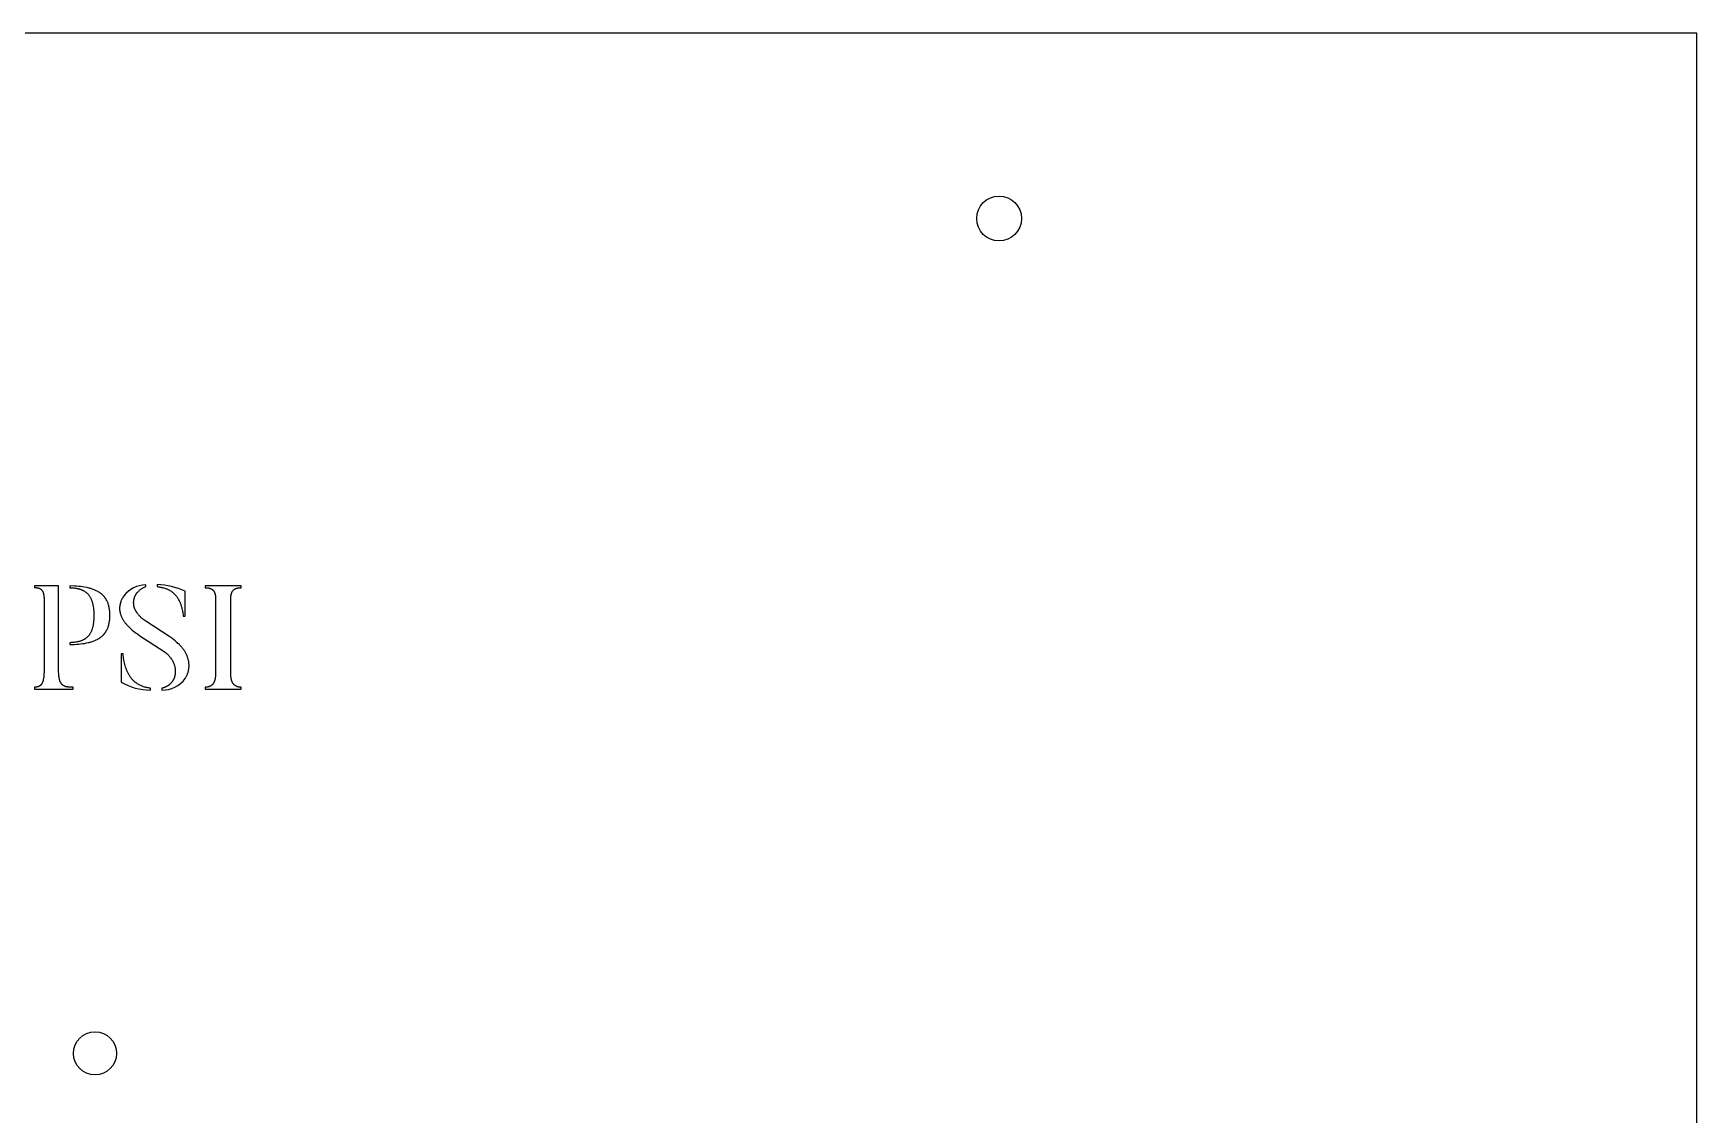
# Model space of a CAD drawing. Header units: millimetres. Extents: x 3735 to 5333, y 3252 to 4770.
# Drawn here: x 5139.9 to 5333.1, y 3611.3 to 3736.8 of the extents above; entities that cross this region are included whole.
import ezdxf

# ---------------------------------------------------------------- set-up
doc = ezdxf.new("R2010")
doc.units = ezdxf.units.MM
doc.layers.add('ext', color=18, linetype='Continuous', true_color=0x000000)
doc.layers.add('MASHARAB', color=6, linetype='Continuous', true_color=0xff00ff)

msp = doc.modelspace()

# ---------------------------------------------------------------- linework, layer by layer
at = {"layer": 'ext'}
msp.add_lwpolyline([(5333.06, 3736.8), (4465.06, 3736.8), (4465.06, 3251.8), (5333.06, 3251.8)], close=True, dxfattribs=at)
at = {"layer": 'MASHARAB'}
for points in [[(5142.85, 3663), (5142.85, 3672.66), (5140.07, 3672.66), (5140.07, 3672.46), (5140.15, 3672.46), (5140.19, 3672.46), (5140.23, 3672.46), (5140.26, 3672.45), (5140.3, 3672.45), (5140.33, 3672.44), (5140.37, 3672.44), (5140.4, 3672.43), (5140.43, 3672.43), (5140.47, 3672.42), (5140.5, 3672.41), (5140.53, 3672.4), (5140.55, 3672.4), (5140.58, 3672.39), (5140.61, 3672.38), (5140.64, 3672.36), (5140.65, 3672.36), (5140.66, 3672.35), (5140.68, 3672.35), (5140.69, 3672.34), (5140.7, 3672.33), (5140.71, 3672.33), (5140.72, 3672.32), (5140.74, 3672.31), (5140.75, 3672.3), (5140.76, 3672.3), (5140.77, 3672.29), (5140.78, 3672.28), (5140.79, 3672.27), (5140.8, 3672.26), (5140.81, 3672.25), (5140.82, 3672.25), (5140.83, 3672.24), (5140.84, 3672.23), (5140.85, 3672.22), (5140.86, 3672.21), (5140.87, 3672.2), (5140.88, 3672.19), (5140.89, 3672.18), (5140.9, 3672.17), (5140.91, 3672.16), (5140.92, 3672.15), (5140.93, 3672.13), (5140.93, 3672.12), (5140.94, 3672.11), (5140.95, 3672.1), (5140.97, 3672.08), (5140.98, 3672.05), (5141, 3672.03), (5141.01, 3672), (5141.02, 3671.97), (5141.03, 3671.94), (5141.05, 3671.91), (5141.06, 3671.88), (5141.07, 3671.85), (5141.08, 3671.82), (5141.09, 3671.79), (5141.1, 3671.75), (5141.11, 3671.72), (5141.11, 3671.68), (5141.12, 3671.64), (5141.13, 3671.6), (5141.14, 3671.53), (5141.15, 3671.44), (5141.16, 3671.36), (5141.17, 3671.26), (5141.17, 3671.17), (5141.18, 3671.07), (5141.18, 3670.86), (5141.18, 3662.97), (5141.18, 3662.68), (5141.16, 3662.41), (5141.16, 3662.29), (5141.15, 3662.17), (5141.13, 3662.06), (5141.12, 3661.96), (5141.1, 3661.86), (5141.08, 3661.77), (5141.07, 3661.72), (5141.06, 3661.68), (5141.05, 3661.64), (5141.04, 3661.6), (5141.03, 3661.56), (5141.01, 3661.52), (5141, 3661.48), (5140.99, 3661.45), (5140.97, 3661.41), (5140.96, 3661.38), (5140.94, 3661.35), (5140.92, 3661.32), (5140.91, 3661.29), (5140.89, 3661.26), (5140.88, 3661.25), (5140.87, 3661.23), (5140.86, 3661.22), (5140.85, 3661.21), (5140.84, 3661.2), (5140.83, 3661.18), (5140.82, 3661.17), (5140.81, 3661.16), (5140.8, 3661.15), (5140.79, 3661.14), (5140.78, 3661.13), (5140.77, 3661.12), (5140.76, 3661.11), (5140.75, 3661.1), (5140.74, 3661.09), (5140.72, 3661.08), (5140.71, 3661.07), (5140.7, 3661.06), (5140.69, 3661.05), (5140.68, 3661.04), (5140.67, 3661.03), (5140.65, 3661.03), (5140.64, 3661.02), (5140.63, 3661.01), (5140.61, 3661), (5140.6, 3661), (5140.59, 3660.99), (5140.57, 3660.98), (5140.56, 3660.98), (5140.55, 3660.97), (5140.53, 3660.97), (5140.52, 3660.96), (5140.51, 3660.95), (5140.49, 3660.95), (5140.46, 3660.94), (5140.43, 3660.93), (5140.4, 3660.92), (5140.37, 3660.92), (5140.34, 3660.91), (5140.3, 3660.9), (5140.27, 3660.9), (5140.24, 3660.9), (5140.2, 3660.89), (5140.17, 3660.89), (5140.13, 3660.89), (5140.09, 3660.89), (5140.05, 3660.89), (5140.05, 3660.66), (5144.54, 3660.66), (5144.54, 3660.89), (5144.34, 3660.89), (5144.16, 3660.89), (5144.07, 3660.9), (5143.98, 3660.91), (5143.94, 3660.91), (5143.9, 3660.92), (5143.86, 3660.92), (5143.82, 3660.93), (5143.78, 3660.94), (5143.74, 3660.95), (5143.71, 3660.95), (5143.67, 3660.96), (5143.63, 3660.98), (5143.6, 3660.99), (5143.56, 3661), (5143.55, 3661.01), (5143.53, 3661.02), (5143.51, 3661.02), (5143.5, 3661.03), (5143.48, 3661.04), (5143.47, 3661.05), (5143.45, 3661.06), (5143.43, 3661.07), (5143.42, 3661.08), (5143.4, 3661.09), (5143.39, 3661.1), (5143.37, 3661.11), (5143.36, 3661.12), (5143.35, 3661.13), (5143.33, 3661.14), (5143.32, 3661.15), (5143.3, 3661.16), (5143.29, 3661.18), (5143.28, 3661.19), (5143.26, 3661.2), (5143.25, 3661.22), (5143.24, 3661.23), (5143.23, 3661.24), (5143.21, 3661.26), (5143.2, 3661.28), (5143.19, 3661.29), (5143.18, 3661.31), (5143.17, 3661.32), (5143.15, 3661.34), (5143.14, 3661.36), (5143.13, 3661.38), (5143.12, 3661.39), (5143.11, 3661.41), (5143.1, 3661.43), (5143.09, 3661.45), (5143.08, 3661.47), (5143.06, 3661.51), (5143.04, 3661.56), (5143.02, 3661.6), (5143.01, 3661.65), (5142.99, 3661.7), (5142.98, 3661.75), (5142.96, 3661.81), (5142.95, 3661.86), (5142.94, 3661.92), (5142.92, 3661.98), (5142.91, 3662.05), (5142.9, 3662.11), (5142.89, 3662.18), (5142.88, 3662.32), (5142.87, 3662.48), (5142.86, 3662.64), (5142.85, 3662.81)], [(5146.96, 3669.22), (5146.95, 3668.98), (5146.94, 3668.75), (5146.93, 3668.54), (5146.92, 3668.43), (5146.9, 3668.33), (5146.89, 3668.23), (5146.87, 3668.14), (5146.86, 3668.04), (5146.84, 3667.96), (5146.82, 3667.87), (5146.8, 3667.78), (5146.77, 3667.7), (5146.75, 3667.62), (5146.72, 3667.55), (5146.69, 3667.47), (5146.67, 3667.4), (5146.64, 3667.33), (5146.6, 3667.27), (5146.57, 3667.2), (5146.54, 3667.14), (5146.5, 3667.08), (5146.46, 3667.02), (5146.43, 3666.97), (5146.39, 3666.91), (5146.34, 3666.86), (5146.3, 3666.81), (5146.26, 3666.77), (5146.21, 3666.72), (5146.17, 3666.68), (5146.12, 3666.64), (5146.07, 3666.6), (5146.02, 3666.56), (5145.97, 3666.52), (5145.92, 3666.49), (5145.87, 3666.46), (5145.82, 3666.42), (5145.76, 3666.4), (5145.71, 3666.37), (5145.65, 3666.34), (5145.59, 3666.32), (5145.53, 3666.29), (5145.47, 3666.27), (5145.41, 3666.25), (5145.35, 3666.23), (5145.29, 3666.21), (5145.23, 3666.19), (5145.16, 3666.18), (5145.1, 3666.16), (5145.03, 3666.15), (5144.9, 3666.12), (5144.76, 3666.1), (5144.62, 3666.09), (5144.47, 3666.07), (5144.33, 3666.06), (5144.18, 3666.05), (5144.18, 3665.83), (5144.69, 3665.85), (5144.94, 3665.87), (5145.19, 3665.89), (5145.42, 3665.92), (5145.65, 3665.95), (5145.87, 3665.98), (5146.09, 3666.02), (5146.3, 3666.06), (5146.4, 3666.09), (5146.5, 3666.12), (5146.6, 3666.14), (5146.69, 3666.17), (5146.79, 3666.2), (5146.88, 3666.23), (5146.97, 3666.27), (5147.06, 3666.3), (5147.15, 3666.34), (5147.23, 3666.38), (5147.32, 3666.42), (5147.4, 3666.46), (5147.47, 3666.51), (5147.55, 3666.55), (5147.63, 3666.6), (5147.7, 3666.65), (5147.77, 3666.7), (5147.84, 3666.76), (5147.9, 3666.81), (5147.97, 3666.87), (5148, 3666.9), (5148.03, 3666.93), (5148.06, 3666.96), (5148.09, 3666.99), (5148.12, 3667.03), (5148.15, 3667.06), (5148.18, 3667.09), (5148.2, 3667.13), (5148.23, 3667.16), (5148.26, 3667.2), (5148.28, 3667.23), (5148.31, 3667.27), (5148.33, 3667.3), (5148.35, 3667.34), (5148.38, 3667.38), (5148.4, 3667.42), (5148.42, 3667.45), (5148.44, 3667.49), (5148.47, 3667.53), (5148.49, 3667.57), (5148.53, 3667.66), (5148.56, 3667.74), (5148.6, 3667.83), (5148.63, 3667.92), (5148.66, 3668.02), (5148.68, 3668.11), (5148.71, 3668.21), (5148.73, 3668.31), (5148.75, 3668.42), (5148.77, 3668.52), (5148.78, 3668.63), (5148.79, 3668.74), (5148.8, 3668.86), (5148.81, 3668.98), (5148.81, 3669.1), (5148.82, 3669.22), (5148.81, 3669.35), (5148.81, 3669.47), (5148.8, 3669.59), (5148.79, 3669.71), (5148.78, 3669.82), (5148.77, 3669.93), (5148.75, 3670.04), (5148.73, 3670.14), (5148.71, 3670.25), (5148.68, 3670.35), (5148.66, 3670.44), (5148.63, 3670.54), (5148.6, 3670.63), (5148.56, 3670.72), (5148.53, 3670.8), (5148.49, 3670.89), (5148.47, 3670.93), (5148.44, 3670.97), (5148.42, 3671.01), (5148.4, 3671.05), (5148.38, 3671.09), (5148.35, 3671.13), (5148.33, 3671.16), (5148.31, 3671.2), (5148.28, 3671.24), (5148.26, 3671.27), (5148.23, 3671.31), (5148.2, 3671.34), (5148.18, 3671.38), (5148.15, 3671.41), (5148.12, 3671.44), (5148.09, 3671.47), (5148.06, 3671.51), (5148.03, 3671.54), (5148, 3671.57), (5147.97, 3671.6), (5147.9, 3671.66), (5147.84, 3671.71), (5147.77, 3671.77), (5147.7, 3671.82), (5147.63, 3671.87), (5147.55, 3671.92), (5147.47, 3671.97), (5147.4, 3672.01), (5147.32, 3672.05), (5147.23, 3672.09), (5147.15, 3672.13), (5147.06, 3672.17), (5146.97, 3672.21), (5146.88, 3672.24), (5146.79, 3672.27), (5146.69, 3672.3), (5146.6, 3672.33), (5146.5, 3672.36), (5146.4, 3672.39), (5146.3, 3672.41), (5146.09, 3672.46), (5145.87, 3672.5), (5145.65, 3672.53), (5145.42, 3672.56), (5145.19, 3672.59), (5144.94, 3672.61), (5144.69, 3672.63), (5144.18, 3672.65), (5144.18, 3672.44), (5144.32, 3672.44), (5144.47, 3672.43), (5144.61, 3672.41), (5144.75, 3672.4), (5144.88, 3672.38), (5145.02, 3672.35), (5145.08, 3672.34), (5145.15, 3672.32), (5145.21, 3672.31), (5145.27, 3672.29), (5145.34, 3672.27), (5145.4, 3672.25), (5145.46, 3672.23), (5145.52, 3672.21), (5145.58, 3672.18), (5145.63, 3672.16), (5145.69, 3672.13), (5145.75, 3672.1), (5145.8, 3672.07), (5145.86, 3672.04), (5145.91, 3672.01), (5145.96, 3671.97), (5146.01, 3671.94), (5146.06, 3671.9), (5146.11, 3671.86), (5146.16, 3671.82), (5146.2, 3671.77), (5146.25, 3671.73), (5146.29, 3671.68), (5146.33, 3671.63), (5146.37, 3671.58), (5146.42, 3671.52), (5146.45, 3671.47), (5146.49, 3671.41), (5146.53, 3671.35), (5146.56, 3671.28), (5146.6, 3671.22), (5146.63, 3671.15), (5146.66, 3671.08), (5146.69, 3671.01), (5146.72, 3670.93), (5146.74, 3670.85), (5146.77, 3670.77), (5146.79, 3670.69), (5146.81, 3670.6), (5146.84, 3670.51), (5146.85, 3670.42), (5146.87, 3670.33), (5146.89, 3670.23), (5146.9, 3670.13), (5146.91, 3670.03), (5146.93, 3669.92), (5146.94, 3669.7), (5146.95, 3669.47)], [(5164.04, 3672.44), (5164.04, 3672.66), (5159.89, 3672.66), (5159.89, 3672.44), (5159.96, 3672.44), (5160.03, 3672.44), (5160.1, 3672.44), (5160.16, 3672.43), (5160.19, 3672.42), (5160.22, 3672.42), (5160.25, 3672.42), (5160.28, 3672.41), (5160.31, 3672.4), (5160.34, 3672.4), (5160.37, 3672.39), (5160.4, 3672.38), (5160.42, 3672.37), (5160.45, 3672.36), (5160.48, 3672.35), (5160.5, 3672.34), (5160.53, 3672.33), (5160.55, 3672.32), (5160.58, 3672.31), (5160.6, 3672.3), (5160.63, 3672.28), (5160.65, 3672.27), (5160.67, 3672.25), (5160.69, 3672.24), (5160.71, 3672.22), (5160.73, 3672.2), (5160.75, 3672.19), (5160.77, 3672.17), (5160.79, 3672.15), (5160.81, 3672.13), (5160.83, 3672.11), (5160.84, 3672.08), (5160.86, 3672.06), (5160.88, 3672.04), (5160.89, 3672.01), (5160.91, 3671.99), (5160.92, 3671.96), (5160.94, 3671.93), (5160.95, 3671.91), (5160.96, 3671.88), (5160.97, 3671.85), (5160.99, 3671.82), (5161, 3671.79), (5161.01, 3671.75), (5161.02, 3671.72), (5161.03, 3671.69), (5161.03, 3671.65), (5161.04, 3671.61), (5161.05, 3671.58), (5161.06, 3671.54), (5161.06, 3671.5), (5161.07, 3671.46), (5161.08, 3671.37), (5161.08, 3671.29), (5161.09, 3671.19), (5161.09, 3671.1), (5161.09, 3662.49), (5161.09, 3662.38), (5161.08, 3662.28), (5161.08, 3662.18), (5161.07, 3662.09), (5161.05, 3662), (5161.05, 3661.95), (5161.04, 3661.91), (5161.03, 3661.87), (5161.02, 3661.83), (5161.01, 3661.79), (5161, 3661.75), (5160.99, 3661.71), (5160.98, 3661.67), (5160.97, 3661.64), (5160.96, 3661.6), (5160.95, 3661.57), (5160.93, 3661.54), (5160.92, 3661.5), (5160.9, 3661.47), (5160.89, 3661.44), (5160.87, 3661.41), (5160.86, 3661.38), (5160.84, 3661.36), (5160.82, 3661.33), (5160.8, 3661.3), (5160.79, 3661.28), (5160.77, 3661.25), (5160.75, 3661.23), (5160.73, 3661.21), (5160.71, 3661.18), (5160.68, 3661.16), (5160.66, 3661.14), (5160.64, 3661.12), (5160.62, 3661.11), (5160.59, 3661.09), (5160.57, 3661.07), (5160.55, 3661.05), (5160.52, 3661.04), (5160.5, 3661.02), (5160.47, 3661.01), (5160.44, 3661), (5160.42, 3660.99), (5160.39, 3660.97), (5160.36, 3660.96), (5160.33, 3660.95), (5160.31, 3660.94), (5160.28, 3660.94), (5160.25, 3660.93), (5160.22, 3660.92), (5160.19, 3660.91), (5160.16, 3660.91), (5160.13, 3660.9), (5160.09, 3660.9), (5160.06, 3660.89), (5160.03, 3660.89), (5160, 3660.89), (5159.96, 3660.89), (5159.93, 3660.89), (5159.89, 3660.89), (5159.89, 3660.66), (5164.04, 3660.66), (5164.04, 3660.89), (5164, 3660.89), (5163.97, 3660.89), (5163.94, 3660.89), (5163.91, 3660.89), (5163.87, 3660.89), (5163.84, 3660.9), (5163.81, 3660.9), (5163.78, 3660.91), (5163.75, 3660.91), (5163.72, 3660.92), (5163.69, 3660.93), (5163.66, 3660.94), (5163.63, 3660.94), (5163.6, 3660.95), (5163.58, 3660.96), (5163.55, 3660.97), (5163.52, 3660.99), (5163.49, 3661), (5163.47, 3661.01), (5163.44, 3661.02), (5163.42, 3661.04), (5163.39, 3661.05), (5163.37, 3661.07), (5163.34, 3661.09), (5163.32, 3661.11), (5163.3, 3661.12), (5163.28, 3661.14), (5163.25, 3661.16), (5163.23, 3661.18), (5163.21, 3661.21), (5163.19, 3661.23), (5163.17, 3661.25), (5163.15, 3661.28), (5163.13, 3661.3), (5163.12, 3661.33), (5163.1, 3661.36), (5163.08, 3661.38), (5163.06, 3661.41), (5163.05, 3661.44), (5163.03, 3661.47), (5163.02, 3661.5), (5163, 3661.54), (5162.99, 3661.57), (5162.98, 3661.6), (5162.96, 3661.64), (5162.95, 3661.67), (5162.94, 3661.71), (5162.93, 3661.75), (5162.92, 3661.79), (5162.91, 3661.83), (5162.9, 3661.87), (5162.89, 3661.91), (5162.88, 3661.95), (5162.88, 3662), (5162.87, 3662.09), (5162.86, 3662.18), (5162.85, 3662.28), (5162.84, 3662.38), (5162.84, 3662.49), (5162.84, 3671.1), (5162.84, 3671.19), (5162.85, 3671.29), (5162.86, 3671.37), (5162.86, 3671.42), (5162.86, 3671.46), (5162.87, 3671.5), (5162.88, 3671.54), (5162.88, 3671.58), (5162.89, 3671.61), (5162.9, 3671.65), (5162.91, 3671.69), (5162.92, 3671.72), (5162.93, 3671.75), (5162.94, 3671.79), (5162.95, 3671.82), (5162.96, 3671.85), (5162.97, 3671.88), (5162.99, 3671.91), (5163, 3671.93), (5163.01, 3671.96), (5163.03, 3671.99), (5163.04, 3672.01), (5163.06, 3672.04), (5163.08, 3672.06), (5163.09, 3672.08), (5163.11, 3672.11), (5163.13, 3672.13), (5163.15, 3672.15), (5163.17, 3672.17), (5163.18, 3672.19), (5163.21, 3672.2), (5163.23, 3672.22), (5163.25, 3672.24), (5163.27, 3672.25), (5163.29, 3672.27), (5163.31, 3672.28), (5163.34, 3672.3), (5163.36, 3672.31), (5163.39, 3672.32), (5163.41, 3672.33), (5163.44, 3672.34), (5163.46, 3672.35), (5163.49, 3672.36), (5163.51, 3672.37), (5163.54, 3672.38), (5163.57, 3672.39), (5163.6, 3672.4), (5163.63, 3672.4), (5163.65, 3672.41), (5163.68, 3672.42), (5163.71, 3672.42), (5163.74, 3672.42), (5163.78, 3672.43), (5163.84, 3672.44), (5163.9, 3672.44), (5163.97, 3672.44)]]:
    msp.add_lwpolyline(points, close=True, dxfattribs=at)
for points in [[(5155.79, 3666.72), (5152.97, 3668.56), (5152.87, 3668.63), (5152.77, 3668.7), (5152.68, 3668.77), (5152.59, 3668.84), (5152.5, 3668.91), (5152.42, 3668.98), (5152.35, 3669.06), (5152.27, 3669.13), (5152.2, 3669.2), (5152.14, 3669.28), (5152.08, 3669.35), (5152.02, 3669.43), (5151.97, 3669.51), (5151.94, 3669.54), (5151.92, 3669.58), (5151.89, 3669.62), (5151.87, 3669.66), (5151.85, 3669.7), (5151.83, 3669.73), (5151.81, 3669.77), (5151.79, 3669.81), (5151.77, 3669.85), (5151.75, 3669.89), (5151.73, 3669.93), (5151.72, 3669.96), (5151.7, 3670), (5151.69, 3670.04), (5151.68, 3670.08), (5151.66, 3670.12), (5151.65, 3670.15), (5151.64, 3670.19), (5151.63, 3670.23), (5151.62, 3670.27), (5151.61, 3670.31), (5151.61, 3670.34), (5151.6, 3670.38), (5151.59, 3670.42), (5151.59, 3670.46), (5151.59, 3670.49), (5151.58, 3670.53), (5151.58, 3670.57), (5151.58, 3670.6), (5151.57, 3670.64), (5151.57, 3670.68), (5151.57, 3670.71), (5151.57, 3670.75), (5151.58, 3670.79), (5151.58, 3670.82), (5151.58, 3670.86), (5151.59, 3670.89), (5151.59, 3670.93), (5151.59, 3670.97), (5151.6, 3671), (5151.61, 3671.04), (5151.61, 3671.07), (5151.62, 3671.11), (5151.63, 3671.14), (5151.64, 3671.17), (5151.65, 3671.21), (5151.66, 3671.24), (5151.67, 3671.28), (5151.68, 3671.31), (5151.69, 3671.34), (5151.7, 3671.38), (5151.72, 3671.41), (5151.73, 3671.44), (5151.75, 3671.47), (5151.76, 3671.5), (5151.78, 3671.54), (5151.79, 3671.57), (5151.81, 3671.6), (5151.83, 3671.63), (5151.84, 3671.66), (5151.86, 3671.69), (5151.88, 3671.72), (5151.9, 3671.75), (5151.92, 3671.78), (5151.94, 3671.8), (5151.96, 3671.83), (5152, 3671.89), (5152.05, 3671.94), (5152.1, 3671.99), (5152.14, 3672.04), (5152.2, 3672.09), (5152.25, 3672.14), (5152.3, 3672.19), (5152.36, 3672.23), (5152.41, 3672.27), (5152.47, 3672.31), (5152.53, 3672.35), (5152.59, 3672.39), (5152.66, 3672.42), (5152.72, 3672.46), (5152.79, 3672.49), (5152.85, 3672.51), (5152.92, 3672.54), (5152.99, 3672.56), (5152.99, 3672.78, 0.212569), (5150.43, 3671.51), (5150.38, 3671.41), (5150.32, 3671.32), (5150.27, 3671.22), (5150.22, 3671.13), (5150.18, 3671.04), (5150.14, 3670.95), (5150.1, 3670.86), (5150.07, 3670.77), (5150.06, 3670.72), (5150.04, 3670.68), (5150.03, 3670.64), (5150.02, 3670.59), (5150.01, 3670.55), (5150, 3670.5), (5149.99, 3670.46), (5149.98, 3670.42), (5149.97, 3670.37), (5149.97, 3670.33), (5149.96, 3670.29), (5149.96, 3670.25), (5149.95, 3670.2), (5149.95, 3670.16), (5149.95, 3670.12), (5149.95, 3670.08), (5149.95, 3670.03), (5149.95, 3669.99), (5149.95, 3669.95), (5149.95, 3669.91), (5149.95, 3669.87), (5149.95, 3669.83), (5149.96, 3669.79), (5149.96, 3669.75), (5149.97, 3669.71), (5149.97, 3669.67), (5149.98, 3669.63), (5149.99, 3669.59), (5150, 3669.55), (5150, 3669.51), (5150.02, 3669.43), (5150.05, 3669.35), (5150.07, 3669.28), (5150.1, 3669.2), (5150.13, 3669.12), (5150.16, 3669.05), (5150.2, 3668.98), (5150.23, 3668.9), (5150.27, 3668.83), (5150.31, 3668.76), (5150.36, 3668.69), (5150.4, 3668.62), (5150.45, 3668.55), (5150.5, 3668.48), (5150.55, 3668.41), (5150.6, 3668.34), (5150.66, 3668.27), (5150.71, 3668.21), (5150.77, 3668.14), (5150.89, 3668.01), (5151.02, 3667.89), (5151.15, 3667.76), (5151.28, 3667.64), (5151.42, 3667.52), (5151.56, 3667.41), (5151.71, 3667.29), (5151.86, 3667.18), (5152.01, 3667.08), (5152.31, 3666.87), (5155.12, 3665.03), (5155.21, 3664.97), (5155.29, 3664.91), (5155.37, 3664.84), (5155.44, 3664.78), (5155.51, 3664.71), (5155.58, 3664.64), (5155.65, 3664.57), (5155.71, 3664.5), (5155.78, 3664.42), (5155.83, 3664.35), (5155.89, 3664.28), (5155.94, 3664.2), (5155.99, 3664.12), (5156.04, 3664.05), (5156.09, 3663.97), (5156.13, 3663.89), (5156.17, 3663.81), (5156.2, 3663.73), (5156.23, 3663.65), (5156.27, 3663.57), (5156.29, 3663.49), (5156.32, 3663.4), (5156.34, 3663.32), (5156.36, 3663.24), (5156.37, 3663.16), (5156.39, 3663.08), (5156.4, 3662.99), (5156.41, 3662.91), (5156.41, 3662.83), (5156.41, 3662.75), (5156.41, 3662.67), (5156.41, 3662.63), (5156.41, 3662.59), (5156.41, 3662.55), (5156.41, 3662.51), (5156.4, 3662.47), (5156.4, 3662.43), (5156.39, 3662.39), (5156.38, 3662.36), (5156.38, 3662.32), (5156.37, 3662.28), (5156.36, 3662.24), (5156.35, 3662.2), (5156.34, 3662.16), (5156.33, 3662.13), (5156.32, 3662.09), (5156.31, 3662.05), (5156.3, 3662.02), (5156.29, 3661.98), (5156.27, 3661.94), (5156.26, 3661.91), (5156.24, 3661.87), (5156.23, 3661.84), (5156.21, 3661.8), (5156.19, 3661.77), (5156.17, 3661.74), (5156.16, 3661.7), (5156.14, 3661.67), (5156.12, 3661.64), (5156.1, 3661.6), (5156.07, 3661.57), (5156.05, 3661.54), (5156.03, 3661.51), (5156.01, 3661.48), (5155.98, 3661.45), (5155.96, 3661.42), (5155.93, 3661.39), (5155.91, 3661.36), (5155.88, 3661.33), (5155.85, 3661.3), (5155.82, 3661.28), (5155.79, 3661.25), (5155.76, 3661.22), (5155.73, 3661.2), (5155.7, 3661.17), (5155.67, 3661.15), (5155.64, 3661.12), (5155.61, 3661.1), (5155.57, 3661.07), (5155.54, 3661.05), (5155.5, 3661.03), (5155.47, 3661.01), (5155.43, 3660.99), (5155.39, 3660.97), (5155.36, 3660.95), (5155.32, 3660.93), (5155.28, 3660.91), (5155.24, 3660.89), (5155.2, 3660.88), (5155.16, 3660.86), (5155.12, 3660.85), (5155.07, 3660.83), (5155.03, 3660.82), (5154.99, 3660.8), (5154.94, 3660.79), (5154.9, 3660.78), (5154.85, 3660.77), (5154.85, 3660.55, 0.245977), (5157.56, 3661.91), (5157.6, 3661.98), (5157.64, 3662.04), (5157.68, 3662.11), (5157.71, 3662.18), (5157.75, 3662.25), (5157.78, 3662.32), (5157.81, 3662.39), (5157.84, 3662.46), (5157.86, 3662.53), (5157.89, 3662.6), (5157.91, 3662.68), (5157.93, 3662.75), (5157.94, 3662.82), (5157.96, 3662.9), (5157.97, 3662.97), (5157.98, 3663.04), (5157.99, 3663.12), (5158, 3663.19), (5158.01, 3663.27), (5158.01, 3663.35), (5158.01, 3663.42), (5158.01, 3663.5), (5158, 3663.57), (5158, 3663.65), (5157.99, 3663.73), (5157.98, 3663.81), (5157.97, 3663.88), (5157.95, 3663.96), (5157.93, 3664.04), (5157.91, 3664.12), (5157.89, 3664.2), (5157.87, 3664.27), (5157.84, 3664.35), (5157.81, 3664.43), (5157.78, 3664.51), (5157.75, 3664.59), (5157.71, 3664.67), (5157.67, 3664.74), (5157.63, 3664.82), (5157.59, 3664.9), (5157.54, 3664.98), (5157.5, 3665.06), (5157.45, 3665.14), (5157.39, 3665.21), (5157.34, 3665.29), (5157.28, 3665.37), (5157.22, 3665.45), (5157.15, 3665.52), (5157.09, 3665.6), (5157.02, 3665.68), (5156.95, 3665.75), (5156.88, 3665.83), (5156.8, 3665.91), (5156.72, 3665.98), (5156.64, 3666.06), (5156.56, 3666.13), (5156.47, 3666.21), (5156.38, 3666.28), (5156.19, 3666.43), (5156, 3666.57)], [(5157.32, 3669.15), (5157.54, 3669.15), (5157.54, 3672.02, 0.103373), (5154.32, 3672.8), (5154.32, 3672.56), (5154.43, 3672.55), (5154.53, 3672.54), (5154.63, 3672.52), (5154.73, 3672.5), (5154.82, 3672.48), (5154.91, 3672.46), (5155.01, 3672.44), (5155.09, 3672.41), (5155.18, 3672.38), (5155.26, 3672.35), (5155.35, 3672.32), (5155.43, 3672.29), (5155.5, 3672.26), (5155.58, 3672.22), (5155.65, 3672.18), (5155.72, 3672.15), (5155.79, 3672.1), (5155.86, 3672.06), (5155.93, 3672.02), (5155.99, 3671.98), (5156.05, 3671.93), (5156.11, 3671.88), (5156.17, 3671.83), (5156.23, 3671.78), (5156.28, 3671.73), (5156.33, 3671.68), (5156.38, 3671.63), (5156.43, 3671.57), (5156.48, 3671.52), (5156.53, 3671.46), (5156.57, 3671.4), (5156.61, 3671.34), (5156.65, 3671.28), (5156.69, 3671.22), (5156.73, 3671.16), (5156.77, 3671.1), (5156.8, 3671.04), (5156.84, 3670.97), (5156.87, 3670.91), (5156.9, 3670.84), (5156.93, 3670.78), (5156.96, 3670.71), (5156.99, 3670.64), (5157.01, 3670.58), (5157.04, 3670.51), (5157.06, 3670.44), (5157.11, 3670.3), (5157.15, 3670.16), (5157.18, 3670.02), (5157.21, 3669.87), (5157.24, 3669.73), (5157.27, 3669.59), (5157.29, 3669.44), (5157.31, 3669.3)], [(5150.35, 3664.76), (5150.13, 3664.76), (5150.13, 3661.48, 0.134713), (5153.52, 3660.55), (5153.52, 3660.77), (5153.41, 3660.78), (5153.31, 3660.8), (5153.21, 3660.82), (5153.11, 3660.84), (5153.01, 3660.86), (5152.91, 3660.89), (5152.82, 3660.91), (5152.73, 3660.94), (5152.64, 3660.98), (5152.55, 3661.01), (5152.47, 3661.04), (5152.39, 3661.08), (5152.31, 3661.12), (5152.23, 3661.16), (5152.15, 3661.2), (5152.08, 3661.25), (5152, 3661.29), (5151.93, 3661.34), (5151.87, 3661.39), (5151.8, 3661.44), (5151.73, 3661.49), (5151.67, 3661.55), (5151.61, 3661.6), (5151.55, 3661.66), (5151.49, 3661.72), (5151.44, 3661.78), (5151.38, 3661.84), (5151.33, 3661.9), (5151.28, 3661.96), (5151.23, 3662.03), (5151.18, 3662.09), (5151.14, 3662.16), (5151.09, 3662.23), (5151.05, 3662.3), (5151.01, 3662.37), (5150.97, 3662.44), (5150.93, 3662.51), (5150.89, 3662.59), (5150.85, 3662.66), (5150.82, 3662.74), (5150.79, 3662.82), (5150.76, 3662.89), (5150.73, 3662.97), (5150.7, 3663.05), (5150.64, 3663.21), (5150.59, 3663.38), (5150.55, 3663.54), (5150.51, 3663.71), (5150.47, 3663.88), (5150.44, 3664.05), (5150.41, 3664.23), (5150.39, 3664.4), (5150.37, 3664.58)]]:
    msp.add_lwpolyline(points, format="xyb", close=True, dxfattribs=at)
for centre, radius in [((5252.06, 3715.3), 2.6), ((5147.09, 3618.38), 2.5)]:
    msp.add_circle(centre, radius, dxfattribs=at)

doc.saveas('drawing.dxf')
